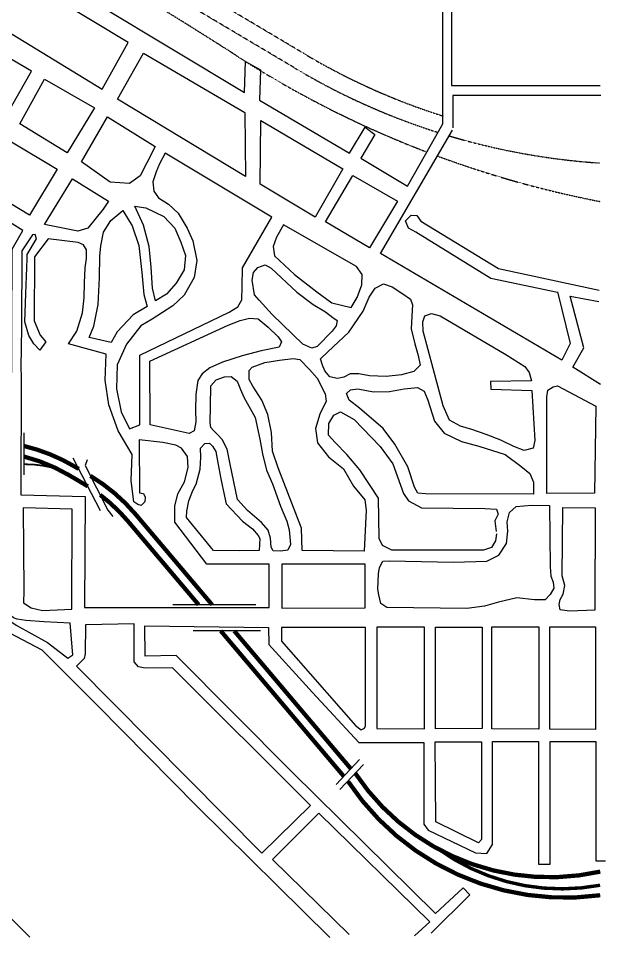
# Model space of a CAD drawing. Header units: feet. Extents: x -273 to 22785, y -15 to 12122.
# Drawn here: x 19350 to 22778, y 49 to 5415 of the extents above; entities that cross this region are included whole.
import ezdxf

# ---------------------------------------------------------------- set-up
doc = ezdxf.new("R2010")
doc.units = ezdxf.units.FT
doc.header["$MEASUREMENT"] = 0
doc.linetypes.add('Hidden 2', pattern=[0.1875, 0.125, -0.0625])
for name, color, linetype in [('Freeways', 112, 'Continuous'), ('Rail Roads', 52, 'Hidden 2'), ('Street Curbs', 7, 'Continuous')]:
    doc.layers.add(name, color=color, linetype=linetype)

msp = doc.modelspace()

# ---------------------------------------------------------------- linework, layer by layer
at = {"layer": 'Freeways'}
for points, const_width in [([(19381.3, 2919.4, -0.076075), (19678.7, 2799.2), (19702.6, 2785, -0.083321)], 25), ([(19381.3, 2857.7, -0.072498), (19648, 2747.6), (19735.7, 2695.5, -0.005661), (19755, 2683.7)], 25), ([(19593.3, 2778.3, 0.089186), (19381.3, 2812.4, -0.154793)], 10), ([(19770.8, 2744.4, -0.082084), (20034.2, 2520.4), (20480.9, 1992.2)], 25), ([(19827.6, 2633.8, -0.05551), (19988.3, 2481.6), (20402.3, 1992.2)], 25), ([(21316.7, 1008.1, 0.310389), (22746.5, 434.2, -4.135174)], 25), ([(21274.6, 960.7, 0.287435), (22746.2, 296.3, 14.505644)], 25), ([(22745.3, 354.7, -0.205683), (21801.5, 566, -0.512329)], 20)]:
    msp.add_lwpolyline(points, format="xyb", dxfattribs=dict(at, const_width=const_width))
at = {"layer": 'Freeways', "const_width": 25}
for points in [[(20531.7, 1839.3), (21249.7, 990.3)], [(20610.2, 1839.3), (21291.2, 1034.2)]]:
    msp.add_lwpolyline(points, dxfattribs=at)
at = {"layer": 'Rail Roads'}
for points in [[(21733.7, 4635.5, -0.051676), (20620.9, 5198.8, 0.014059), (19497.8, 5877.8, 1.707881)], [(21798.6, 4749.9, -0.057254), (20967.2, 5123.2, 0.00065), (19792, 5819.9, -3.653087)], [(21828.9, 4845.2, -0.057254), (21018.3, 5209.1, 0.000565), (19997.1, 5814.8, 0.000512)], [(22742.4, 4571.2, -0.056075), (21863.9, 4729.7, 0.000512)], [(22743.5, 4346.8, -0.040743), (21795.5, 4612.2, 0.014059)]]:
    msp.add_lwpolyline(points, format="xyb", dxfattribs=at)
at = {"layer": 'Street Curbs'}
msp.add_line((19364.4, 3376.3), (19367.3, 3322.3), dxfattribs=at)
for points in [[(19484.3, 5881.3), (19407.6, 5742.9), (20669.5, 4983.2), (20675.3, 5164.5), (20762.8, 5114), (20757.5, 4938.3), (21283.6, 4628.5), (21373.4, 4779.4), (21431.3, 4737.5), (21349.6, 4600.2), (21620.4, 4435.7)], [(21620.4, 4435.7), (21827.3, 4800.5), (21827.3, 5622.4), (21878.4, 5622.4), (21878.4, 5022.6), (22745.9, 5022.6)], [(22750.6, 4965.3), (21886.6, 4965.3), (21886.6, 4775.7)], [(22495.9, 3818.1), (22569.8, 3517.7), (22521.1, 3419.4), (21464.2, 4042), (21883.3, 4763.2)], [(18293.4, 3019.2), (18528.5, 2751), (18725.9, 2527.1), (18724.2, 2633.6), (19307.9, 2625.6), (19314.7, 4068.8), (19375.5, 4176.6), (19004.6, 4408.6), (18806.6, 4501.1), (18811.3, 4264.9), (18829.4, 4219.2)], [(22496.9, 3815.6), (22107.9, 3895.9), (21670.3, 4167), (21626.3, 4190.1), (21609.4, 4234.1), (21643.5, 4267), (21674.9, 4265.4), (21699.9, 4231.4), (22152.5, 3954.2), (22740.8, 3828.6)], [(19367.3, 3322.3), (19364, 2633.9), (19739.6, 2624.9), (19735.8, 1975.2), (20813.2, 1975.2), (20813.2, 2230), (20449.3, 2230), (20262.5, 2474.1), (20262.7, 2567.6), (20281.5, 2639.9), (20319.4, 2710), (20340.4, 2793.3), (20337.2, 2857.9), (20302.7, 2906.3), (20269.4, 2923.7), (20193.1, 2939.7), (20055.2, 2955.8), (20056.5, 2644.6), (20080.5, 2642.4), (20089.7, 2619.7), (20087.9, 2592.2), (20067.6, 2572.5), (20047.2, 2576.7), (20023.3, 2593.5), (20008.8, 2715.3), (20014.2, 2870.3), (19932.8, 3007.8), (19879.1, 3159.5), (19856.8, 3302.4), (19862.6, 3455.4), (19642.7, 3516), (19691.1, 3588.5), (19724.4, 3696.7), (19734, 3783.6), (19736, 3871.6), (19739.1, 3959.1), (19747.8, 4014.5), (19747.9, 4063.6), (19730.7, 4092.8), (19699.3, 4107.2), (19523.5, 4128.3), (19444.7, 4022.7), (19443.2, 3649), (19477.2, 3565.6), (19510.8, 3526.6), (19474.7, 3477.5), (19440.6, 3515.5), (19412.2, 3564.3), (19388.6, 3644.2), (19394.6, 3809.7), (19401, 4010.7), (19400.9, 4037.2), (19456, 4127.6), (19448.8, 4152.7), (19432.3, 4152.4), (19371.1, 4058.6), (19368.7, 3608.4), (19364.9, 3376.3)], [(22748.2, 3278.5), (22587, 3379.8), (22650.7, 3491.6), (22569.8, 3793), (22738.6, 3762.7)], [(22140.9, 2406.9), (22134.8, 2364.5), (22112.2, 2327), (22065.2, 2311.1), (21529.6, 2310.2), (21474.7, 2338.8), (21455.3, 2379.8), (21451.8, 2615.1), (21343.2, 2779.7), (21267, 2869.8), (21199.6, 2939.4), (21159.3, 2982.4), (21162.4, 3050.9), (21190.5, 3099.3), (21230, 3118.2), (21309.3, 3073.6), (21461.9, 2915.9), (21536.1, 2815.3), (21598.3, 2642.3), (21627.1, 2599.8), (21704, 2558.7), (22072.7, 2554.9), (22141.2, 2549.3), (22149.6, 2520.3), (22131.5, 2482.4), (22139.4, 2418.9)], [(19381.3, 2995.4), (19381.3, 2749.9)], [(19829.6, 2539.8), (19670.2, 2847.4)], [(19752.1, 2837.9), (19739.7, 2805), (19873.2, 2544.8), (19900.8, 2507.9)], [(20736.5, 1992.2), (20252.2, 1992.2)], [(18343.4, 1281.8), (18478.8, 1110.8), (18539.3, 1028), (18578.2, 971.5), (18590.8, 940.4), (18582.3, 899), (18551.2, 891.8), (18485.9, 914.1), (18390.7, 985.3), (18325.1, 1058.6), (18282.1, 1107.7), (18265.1, 1148.9), (18265.2, 1197.9), (18282.2, 1235.2), (18314.7, 1278.9), (18384.4, 1332.6), (19110.3, 1879.6), (19148.2, 1906.2), (19486.7, 1729.5), (19811, 1406.5), (20395.2, 811.7), (21167.4, 49)], [(20947.4, 1015.1), (20270.7, 1696.1), (20091.1, 1692.3), (20087.7, 1868.9), (20810.4, 1860.2), (20811.8, 1761.1), (21066.5, 1479.4)], [(20763.7, 1839.3), (20371.1, 1839.3)], [(21066.5, 1479.4), (21336.5, 1188.4), (21717.3, 1188.4), (21717.3, 711), (21741.2, 677), (22018.7, 543), (22084.7, 540.9), (22116.8, 592.3), (22116.8, 1194.3), (22385.3, 1194.3), (22385.3, 477.9), (22453.3, 477.9), (22453.3, 1193.2), (22720, 1193.2), (22720, 497.7), (22777.6, 497.7)], [(19417.5, 51.5), (19298.9, 171), (19216.5, 305.6), (19110.2, 450.9), (18885.1, 703.7), (18668.5, 952.5), (18384.9, 1313.2)], [(21204.1, 942), (21341.9, 1087.9)], [(21225.8, 914.2), (21363.6, 1060.2)], [(20947.4, 1015.1), (21785.2, 189.3), (21946.9, 340.3), (21984.3, 299.3), (21760, 74.4)], [(21662, 58.6), (21751.1, 140.9), (21104.4, 775.7), (20834.1, 505.9), (21280.8, 66.9)]]:
    msp.add_lwpolyline(points, dxfattribs=at)
for points in [[(19360.1, 5655.5), (19206.7, 5388.1), (19839.7, 5001.3), (19990.6, 5273.6)], [(19143.5, 5271.9), (18997.4, 5012), (19278.5, 4846.1), (19427.7, 5107.9)], [(20672.4, 4865.4), (20675.5, 4492.6), (19929.5, 4943.3), (20081.3, 5213.1)], [(19502.9, 5061), (19794, 4892.9), (19635.3, 4631.2), (19359.7, 4800.1)], [(19718.5, 4577.2), (19870.7, 4841), (20149.3, 4667.5), (20099.6, 4572.6), (20061.2, 4496), (19998.1, 4452.2), (19885.7, 4459.6)], [(21244.8, 4536.8), (21083.3, 4255.1), (20761, 4447.1), (20764.4, 4819.7)], [(19301.3, 4701.2), (19577.4, 4534.8), (19416.1, 4266.6), (19140, 4432.5)], [(20206.4, 4627.8), (20174.1, 4566.2), (20153.5, 4519.9), (20134.8, 4460.6), (20141.7, 4406.5), (20168.7, 4368.2), (20226.8, 4329.9), (20283.7, 4278.2), (20335.7, 4190.6), (20369.3, 4117.1), (20391.4, 4002.8), (20375.7, 3903.4), (20318.5, 3800.1), (20251.7, 3736.3), (20130.2, 3659.8), (20065.2, 3620), (19980.4, 3513.5), (19927.4, 3392.6), (19922.7, 3252.6), (19950.1, 3118.7), (19998.4, 3019), (20058.7, 3041.8), (20059.6, 3448.5), (20581.4, 3700.4), (20630.8, 3730.8), (20654.8, 3772.5), (20656.8, 3851), (20659, 3958.6), (20830.2, 4254.2)], [(19665.8, 4478.8), (19876.3, 4348.7), (19844.3, 4301.5), (19755.9, 4190), (19697.6, 4173.2), (19502, 4212.6)], [(21143.3, 4227.5), (21302.7, 4498.5), (21562.2, 4348.6), (21398.8, 4075.1)], [(19830.7, 4087.1), (19847.1, 4166.4), (19889.5, 4234.9), (19959.7, 4293.1), (20014.7, 4204.9), (20053.8, 4089.4), (20071.4, 3932.1), (20081.9, 3802.9), (20101.1, 3733.7), (20019.9, 3684.6), (19926.2, 3586.2), (19891.4, 3523.1), (19762.7, 3551.6), (19790, 3617.8), (19815.6, 3744.1), (19822.9, 3900.6), (19826.5, 4028.1)], [(20151, 3767.1), (20133.9, 3840.3), (20125.8, 3963), (20112.8, 4083.7), (20080.3, 4208.6), (20029.5, 4318.3), (20095, 4310), (20198.4, 4259.2), (20263.1, 4190.9), (20297.7, 4109), (20325.2, 4031.1), (20318.2, 3947.2), (20271.3, 3869.7), (20215, 3806.3)], [(21292.1, 3727.4), (21327.8, 3785), (21354.7, 3860.7), (21356.4, 3919.2), (21323, 3967.6), (20896.7, 4210.3), (20856.3, 4138.8), (20837.6, 4083.5), (20844.5, 4028.4), (20962.7, 3920.9), (21092.6, 3818.8), (21179.4, 3755.7)], [(20747.1, 3961), (20790.3, 3976.5), (20825.6, 3956.6), (20975.5, 3816.2), (21070.2, 3744.5), (21142.2, 3701.6), (21185.8, 3669.1), (21211.1, 3650.8), (21205.8, 3621.3), (21182.4, 3589.1), (21093.8, 3499.1), (21062.6, 3491), (21010.4, 3513.6), (20832.4, 3685.9), (20755.8, 3770.8), (20727.7, 3801.2), (20714.7, 3887.9), (20721.8, 3931.8)], [(21124.6, 3391.7), (21113.2, 3427.2), (21155.7, 3468.6), (21278.4, 3582.7), (21362.1, 3706.5), (21397.2, 3787.4), (21433.3, 3839.7), (21481.8, 3865.6), (21532.7, 3849), (21593.6, 3807.9), (21638.5, 3776.4), (21650.4, 3743.9), (21646.3, 3677.4), (21643.6, 3603.5), (21664.5, 3515), (21682.8, 3446.5), (21695.7, 3391.6), (21658.1, 3354.7), (21586.2, 3335.3), (21497.2, 3324.5), (21398.8, 3327.7), (21337.8, 3339.3), (21287.4, 3339.9), (21248.9, 3321.5), (21213.4, 3312.6), (21168.4, 3323.7), (21138.5, 3357.7)], [(20119.3, 3043.1), (20117.7, 3413.8), (20574, 3624.4), (20643.8, 3651.1), (20699.5, 3665.4), (20749.5, 3662.3), (20808, 3613.1), (20866.3, 3555.9), (20885, 3527.1), (20872.6, 3496.8), (20767.3, 3474), (20656.9, 3444.8), (20541.9, 3408.2), (20468, 3376.1), (20423, 3341.1), (20398.5, 3300.9), (20386.5, 3219), (20384.9, 3127.9), (20385.1, 3059.9), (20377, 3007), (20347.3, 2992.3)], [(22108.1, 3251.3), (22347.9, 3242.4), (22365.3, 2950.1), (22355.2, 2905.6), (22303.2, 2893.2), (22241.3, 2916.8), (22165.5, 2953.4), (22080.1, 2985.6), (21996.7, 3016.2), (21931.3, 3034.4), (21867.4, 3069.5), (21828.6, 3152.5), (21713.1, 3589.9), (21710.2, 3644.3), (21722.2, 3678.3), (21760.7, 3692.7), (21812.7, 3678.6), (22195.4, 3453), (22305.2, 3383.3), (22332.1, 3347.8), (22345, 3298.8), (22105.7, 3295.8)], [(20789, 3407.2), (20873.7, 3420.7), (20954.8, 3429.3), (20992.3, 3424.8), (21049.6, 3364.6), (21094, 3314.5), (21140, 3223.9), (21147.5, 3181.3), (21110.5, 3105.7), (21085, 3021.5), (21097, 2937.8), (21160.6, 2855), (21247.3, 2785.4), (21306.6, 2685.2), (21372.1, 2603.8), (21379.9, 2545.2), (21368.6, 2305.2), (21006.9, 2308.6), (21003, 2438.7), (20866.1, 2791), (20833.3, 2889.4), (20828.1, 2998.1), (20805.4, 3103.4), (20771.3, 3186.3), (20718.3, 3268), (20696.7, 3307.3), (20697.9, 3360.3), (20715.6, 3380.1)], [(20470.1, 3056.9), (20472.3, 3152.4), (20474.2, 3269.9), (20504.6, 3306.1), (20552.9, 3323), (20591.9, 3325.1), (20628.1, 3297.6), (20647, 3248.9), (20666.5, 3203.6), (20731.6, 3086.3), (20758.6, 2959.4), (20774.1, 2873.6), (20798, 2778.8), (20832.5, 2697.9), (20880.5, 2567.7), (20917.4, 2479.7), (20930.3, 2430.1), (20938.3, 2343.9), (20922.9, 2310.1), (20880.3, 2305.6), (20836.8, 2307.6), (20825.6, 2328.8), (20821.7, 2380.8), (20808.7, 2427.5), (20768.8, 2472.5), (20688.1, 2541.5), (20629.3, 2607.3), (20586.8, 2812.4), (20568.8, 2900.6), (20539.5, 2957), (20512.3, 2985.8), (20488.6, 3009.1), (20473.3, 3027.3)], [(22356.7, 2637.8), (21727.2, 2640.1), (21681.2, 2643.6), (21661.8, 2677.7), (21623.5, 2797.1), (21547.9, 2929.2), (21478.6, 3020.8), (21340.9, 3140), (21280.1, 3186.5), (21266.2, 3225.5), (21287.7, 3247), (21332.2, 3251.9), (21422.6, 3234.7), (21515.5, 3237.5), (21602, 3253.3), (21679.9, 3260.7), (21718.4, 3238.1), (21740.2, 3186.6), (21778, 3063.1), (21834.8, 2993.1), (21935.6, 2944.4), (22037, 2918.7), (22191.8, 2869), (22283.1, 2800.8), (22335.4, 2757.8), (22356.3, 2707.7)], [(22435.1, 2642.1), (22433.8, 3206.2), (22440.3, 3245.7), (22472.3, 3264.6), (22497.3, 3270), (22719.9, 3151.2), (22711.9, 2644.1)], [(20387.3, 2696.7), (20410.3, 2783.5), (20415.2, 2853.4), (20413.3, 2906), (20438.6, 2932.7), (20466.2, 2935.9), (20482.5, 2918.2), (20502.6, 2887.4), (20515.3, 2820.2), (20532.7, 2727.5), (20553, 2625.7), (20562.5, 2582), (20658.8, 2480.3), (20716.3, 2434.6), (20750.3, 2396.7), (20760.1, 2378.1), (20754.8, 2309.6), (20641.7, 2307), (20489.7, 2308.8), (20331.4, 2501.3), (20333.8, 2537.8), (20344.6, 2599.7), (20368.8, 2658.9)], [(19380.9, 2002.9), (19424.6, 1974.4), (19490.5, 1959.6), (19663.1, 1967), (19665.1, 2549.3), (19379.1, 2557.2), (19381.8, 2073.5)], [(21448.3, 2083.5), (21452.9, 2173), (21457, 2210.4), (21477.6, 2246.9), (21516.5, 2249.3), (21890.2, 2240.5), (22084.6, 2246.1), (22154.6, 2281), (22198.2, 2349.3), (22206.9, 2421.3), (22203, 2475.7), (22217.6, 2530.7), (22254.6, 2566.6), (22344.1, 2573.4), (22450.5, 2570.7), (22454.8, 2213.9), (22458.6, 2159), (22472.1, 2123.5), (22476, 2089), (22453.9, 2051.5), (22423.9, 2020.6), (22363.4, 2021.7), (22259.5, 2032), (22152.1, 2007.2), (22070.1, 1983.9), (21967.6, 1970.6), (21501.5, 1976.5), (21466.1, 2000.1), (21454.2, 2049.5)], [(22505.8, 1993), (22513.3, 2022.4), (22529.9, 2054.9), (22540.5, 2104.3), (22523.1, 2160.3), (22527.4, 2559.5), (22716.7, 2558.1), (22715.1, 1960.6), (22567.2, 1953.9), (22512.7, 1963)], [(21374.6, 1974), (21374.6, 2228.9), (20887.9, 2228.9), (20887.9, 1972.5)], [(19322.4, 1915.6), (19301.1, 1933.4), (19289.1, 1938), (19284.5, 1927.1), (19299.6, 1897.9), (19337.4, 1872.9), (19520.2, 1772.1), (19638.7, 1681.2), (19668, 1700.3), (19652.2, 1884.6), (19501.2, 1892.9), (19394.2, 1901.2), (19342.3, 1907.8)], [(19742.6, 1875.5), (19741, 1705.5), (19733.7, 1678.5), (19689.2, 1634), (20772.1, 542), (21054.6, 819.8), (20249.3, 1623.3), (20089.7, 1621.7), (20052.3, 1630.2), (20026.6, 1659.5), (20026.8, 1881.6)], [(21376.3, 1285.6), (21376.3, 1859.7), (20886.4, 1859.7), (20886.4, 1779.7), (21318.3, 1287.3), (21351, 1262.9), (21369.7, 1272.2)], [(21720.9, 1267.1), (21720.9, 1861), (21442.8, 1861), (21442.8, 1269.1)], [(21784.9, 1268), (21784.9, 1860.8), (22056.8, 1860.8), (22056.8, 1269.1)], [(22113.6, 1267.3), (22113.6, 1864.1), (22387.1, 1864.1), (22387.1, 1266.5)], [(22452.4, 1265.6), (22452.4, 1863.1), (22718.4, 1863.1), (22718.4, 1264.2)], [(21783.2, 1192.5), (22054, 1192.5), (22054, 621.4), (22035.8, 602), (21786.8, 724.4)]]:
    msp.add_lwpolyline(points, close=True, dxfattribs=at)

doc.saveas('drawing.dxf')
